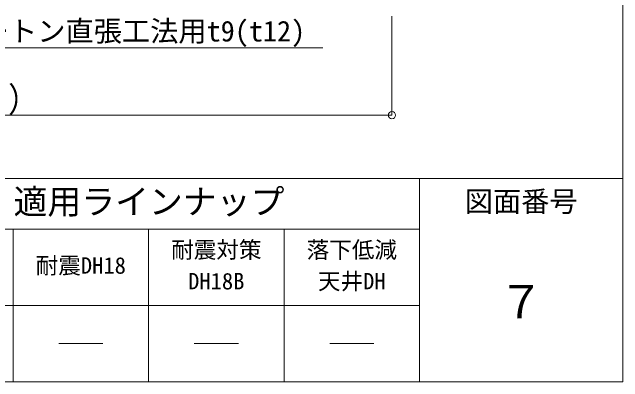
# Model space of a CAD drawing. Units: millimetres at full size, sheet at 1:10; details may follow other scales. Extents: x -2077 to 2023, y -1433 to 1417.
# Drawn here: x 1482 to 2023, y -1433 to -1106 of the extents above; entities that cross this region are included whole.
import ezdxf
from ezdxf.enums import TextEntityAlignment as Align

# ---------------------------------------------------------------- set-up
doc = ezdxf.new("R2010")
doc.units = ezdxf.units.MM
doc.header["$LTSCALE"] = 10
for name, color, linetype, lineweight in [('1-1_寸法', 7, 'Continuous', 9), ('1-2_文字', 7, 'Continuous', 9), ('F-0_図枠', 7, 'Continuous', 9)]:
    doc.layers.add(name, color=color, linetype=linetype, lineweight=lineweight)
doc.styles.add('ＭＳ ゴシック', font='')
doc.styles.get('ＭＳ ゴシック').set_extended_font_data('MS Gothic')

msp = doc.modelspace()

# ---------------------------------------------------------------- linework, layer by layer
at = {"layer": '1-1_寸法'}
for p, q in [((1818.1, -1196.78), (1818.1, -1109.07)), ((908.1, -1196.78), (1818.1, -1196.78))]:
    msp.add_line(p, q, dxfattribs=at)
msp.add_circle((1818.1, -1196.78), 3.19, dxfattribs=at)
at = {"layer": '1-2_文字'}
msp.add_line((1378.93, -1137.07), (1756.88, -1137.07), dxfattribs=at)
at = {"layer": 'F-0_図枠'}
for p, q in [((2022.57, -1432.82), (2022.57, 1417.18)), ((-2077.43, -1252.82), (2022.57, -1252.82)), ((1842.57, -1432.82), (1842.57, -1252.82)), ((1362.57, -1297.82), (1842.57, -1297.82)), ((1482.57, -1432.82), (1482.57, -1297.82)), ((1602.57, -1432.82), (1602.57, -1297.82)), ((1722.57, -1432.82), (1722.57, -1297.82)), ((1362.57, -1365.32), (1842.57, -1365.32)), ((1523.07, -1399.07), (1562.08, -1399.07)), ((1643.07, -1399.07), (1682.08, -1399.07)), ((1763.07, -1399.07), (1802.08, -1399.07)), ((-2077.43, -1432.82), (2022.57, -1432.82))]:
    msp.add_line(p, q, dxfattribs=at)

# ---------------------------------------------------------------- texts
at = {"layer": '1-1_寸法', "insert": (1338.1, -1196.78), "char_height": 21.99, "attachment_point": 7, "style": 'ＭＳ ゴシック'}
msp.add_mtext('\\T1.3;\\W0.9;910（900）', dxfattribs=at)
at = {"layer": '1-2_文字', "style": 'ＭＳ ゴシック'}
msp.add_text('ダイロートン直張工法用t9(t12)', height=18.33, dxfattribs=at).set_placement((1378.93, -1137.07), align=Align.BOTTOM_LEFT)
at = {"layer": 'F-0_図枠', "style": 'ＭＳ ゴシック'}
for s, height, p in [('適用ラインナップ', 21.99, (1482.93, -1290.9)), ('図面番号', 18.33, (1882.57, -1287.82)), ('耐震対策', 14.66, (1622.57, -1327.7)), ('落下低減', 14.66, (1742.57, -1327.7)), ('耐震DH18', 14.66, (1502.57, -1341.57)), ('天井DH', 14.66, (1752.57, -1355.45)), ('DH18B', 14.66, (1637.57, -1355.45)), ('７', 29.33, (1912.57, -1385.32))]:
    msp.add_text(s, height=height, dxfattribs=at).set_placement(p, align=Align.BOTTOM_LEFT)

doc.saveas('drawing.dxf')
